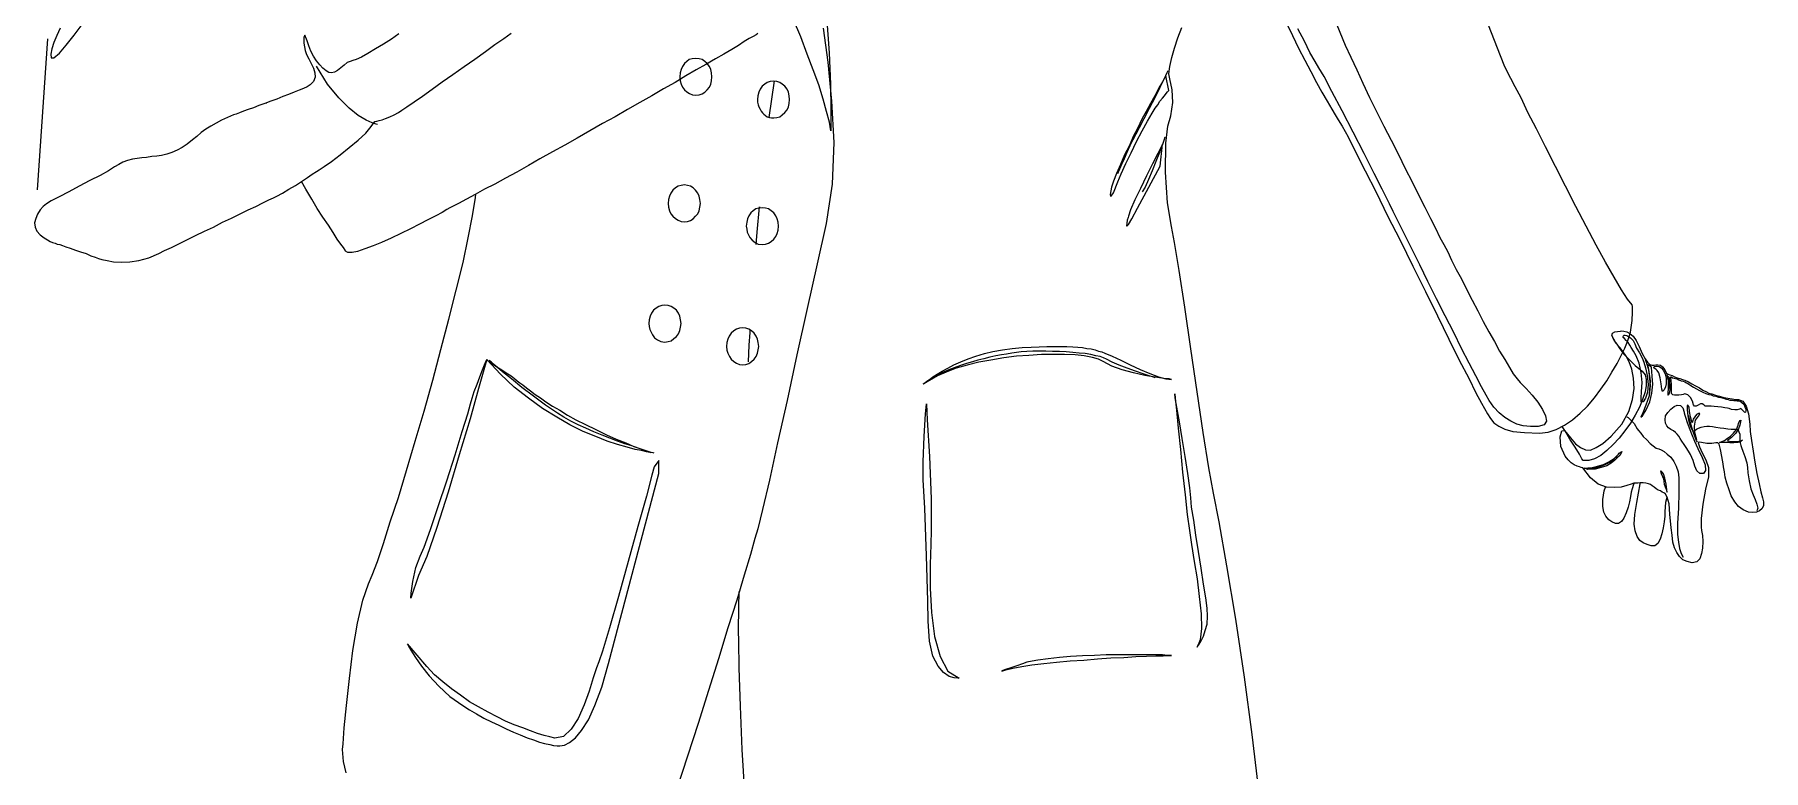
# Model space of a CAD drawing. Header units: millimetres. Extents: x -1587.26 to -1586.5, y 1846.62 to 1848.37.
# Drawn here: x -1587.259 to -1586.503, y 1847.425 to 1847.746 of the extents above; entities that cross this region are included whole.
import ezdxf

# ---------------------------------------------------------------- set-up
doc = ezdxf.new("R2010")
doc.units = ezdxf.units.MM
doc.header["$LTSCALE"] = 10
doc.layers.add('Humanos', color=2, linetype='Continuous')

msp = doc.modelspace()

# ---------------------------------------------------------------- linework, layer by layer
at = {"layer": 'Humanos'}
msp.add_line((-1587.2537, 1847.74458), (-1587.2582, 1847.67857), dxfattribs=at)
for points in [[(-1586.91308, 1847.7544), (-1586.91195, 1847.73845), (-1586.91139, 1847.72476), (-1586.9112, 1847.71387), (-1586.9112, 1847.70675), (-1586.9112, 1847.7043), (-1586.91177, 1847.70806), (-1586.91308, 1847.71275), (-1586.91458, 1847.71819), (-1586.91645, 1847.72438), (-1586.91889, 1847.73095), (-1586.92152, 1847.73789), (-1586.92433, 1847.74539), (-1586.92752, 1847.7529)], [(-1587.10012, 1847.7467), (-1587.10331, 1847.74445), (-1587.10687, 1847.7422), (-1587.11025, 1847.74014), (-1587.11363, 1847.73807), (-1587.11644, 1847.73658), (-1587.11869, 1847.73545), (-1587.12019, 1847.73508), (-1587.12132, 1847.7347), (-1587.12263, 1847.73414), (-1587.12395, 1847.73301), (-1587.12545, 1847.73189), (-1587.12694, 1847.73076), (-1587.12826, 1847.73001), (-1587.12957, 1847.72964), (-1587.13069, 1847.72982), (-1587.13182, 1847.73057), (-1587.13332, 1847.7317), (-1587.13464, 1847.7332), (-1587.13614, 1847.73488), (-1587.13745, 1847.73695), (-1587.13858, 1847.7392), (-1587.13952, 1847.74146), (-1587.14026, 1847.74371), (-1587.1412, 1847.74614), (-1587.14158, 1847.74521), (-1587.14158, 1847.74258), (-1587.14102, 1847.73939), (-1587.14046, 1847.7377), (-1587.13952, 1847.73582), (-1587.13839, 1847.73376), (-1587.13745, 1847.7317), (-1587.13689, 1847.72964), (-1587.1367, 1847.72776), (-1587.13745, 1847.72588), (-1587.13895, 1847.72438), (-1587.14026, 1847.72363), (-1587.14177, 1847.72288), (-1587.14364, 1847.72213), (-1587.1459, 1847.72119), (-1587.14833, 1847.72025), (-1587.15077, 1847.71931), (-1587.1534, 1847.71819), (-1587.15603, 1847.71725), (-1587.15865, 1847.71632), (-1587.16128, 1847.71538), (-1587.16372, 1847.71444), (-1587.16596, 1847.71369), (-1587.16803, 1847.71293), (-1587.16972, 1847.71219), (-1587.17122, 1847.71162), (-1587.17234, 1847.71125), (-1587.17497, 1847.71012), (-1587.1776, 1847.709), (-1587.18004, 1847.70769), (-1587.18229, 1847.70637), (-1587.18454, 1847.70506), (-1587.18661, 1847.70356), (-1587.18848, 1847.70187), (-1587.19036, 1847.70037), (-1587.19261, 1847.69849), (-1587.19486, 1847.69699), (-1587.19711, 1847.69587), (-1587.19936, 1847.69493), (-1587.20161, 1847.69417), (-1587.20386, 1847.69361), (-1587.20593, 1847.69324), (-1587.20818, 1847.69305), (-1587.21043, 1847.69268), (-1587.21249, 1847.69249), (-1587.21456, 1847.6923), (-1587.21662, 1847.69192), (-1587.21869, 1847.69136), (-1587.22075, 1847.69062), (-1587.22262, 1847.68967), (-1587.2245, 1847.68855), (-1587.22712, 1847.68686), (-1587.23069, 1847.6848), (-1587.23519, 1847.68255), (-1587.23988, 1847.68011), (-1587.24439, 1847.67767), (-1587.2487, 1847.67541), (-1587.25208, 1847.67373), (-1587.25414, 1847.67242), (-1587.25564, 1847.67129), (-1587.25695, 1847.66979), (-1587.25808, 1847.66791), (-1587.25883, 1847.66604), (-1587.2594, 1847.66416), (-1587.2592, 1847.66229), (-1587.25846, 1847.66041), (-1587.25695, 1847.65891), (-1587.25527, 1847.65759), (-1587.25376, 1847.65665), (-1587.25264, 1847.65591), (-1587.25151, 1847.65553), (-1587.25039, 1847.65516), (-1587.24945, 1847.65478), (-1587.24832, 1847.65459), (-1587.2472, 1847.65422), (-1587.2457, 1847.65366), (-1587.24382, 1847.6531), (-1587.24157, 1847.65215), (-1587.23932, 1847.6514), (-1587.23688, 1847.65065), (-1587.23482, 1847.64971), (-1587.23294, 1847.64915), (-1587.23144, 1847.64859), (-1587.22994, 1847.64802), (-1587.22769, 1847.64765), (-1587.22487, 1847.64709), (-1587.2215, 1847.6469), (-1587.21775, 1847.64709), (-1587.21381, 1847.64765), (-1587.20949, 1847.64878), (-1587.20499, 1847.65065), (-1587.20255, 1847.65197), (-1587.19955, 1847.65328), (-1587.19636, 1847.65497), (-1587.19279, 1847.65665), (-1587.18904, 1847.65853), (-1587.1851, 1847.66041), (-1587.18117, 1847.66229), (-1587.17722, 1847.66435), (-1587.17328, 1847.66622), (-1587.16953, 1847.6681), (-1587.16596, 1847.66979), (-1587.16259, 1847.67129), (-1587.15959, 1847.67279), (-1587.15696, 1847.6741), (-1587.1549, 1847.67505), (-1587.1534, 1847.67579), (-1587.15096, 1847.67711), (-1587.14814, 1847.6788), (-1587.14533, 1847.68048), (-1587.14271, 1847.68217), (-1587.14008, 1847.68386), (-1587.13801, 1847.68536), (-1587.13614, 1847.68649), (-1587.13501, 1847.68723), (-1587.13276, 1847.68873), (-1587.12957, 1847.69099), (-1587.12582, 1847.69381), (-1587.12188, 1847.69699), (-1587.11794, 1847.70018), (-1587.11456, 1847.70337), (-1587.11213, 1847.70619), (-1587.11062, 1847.70843), (-1587.11044, 1847.70843), (-1587.10968, 1847.70862), (-1587.10875, 1847.70881), (-1587.10744, 1847.70918), (-1587.10593, 1847.70975), (-1587.10406, 1847.7105), (-1587.10218, 1847.71125), (-1587.10031, 1847.71237), (-1587.09881, 1847.71331), (-1587.09656, 1847.71481), (-1587.09337, 1847.71706), (-1587.0898, 1847.71951), (-1587.08549, 1847.7225), (-1587.08117, 1847.72569), (-1587.07648, 1847.72888), (-1587.0716, 1847.73245), (-1587.06691, 1847.73564), (-1587.06222, 1847.73901), (-1587.0581, 1847.74202), (-1587.05415, 1847.74465), (-1587.05097, 1847.74708)], [(-1587.24814, 1847.74914), (-1587.24964, 1847.74595), (-1587.25095, 1847.74295), (-1587.25189, 1847.74014), (-1587.25226, 1847.73789), (-1587.25208, 1847.7362), (-1587.25095, 1847.7362), (-1587.24851, 1847.73827), (-1587.24551, 1847.74182), (-1587.24213, 1847.74614), (-1587.23857, 1847.75083)], [(-1586.94309, 1847.7469), (-1586.94385, 1847.74633), (-1586.94516, 1847.74558), (-1586.94685, 1847.74465), (-1586.94909, 1847.74333), (-1586.95154, 1847.74164), (-1586.95454, 1847.73995), (-1586.95792, 1847.73789), (-1586.96167, 1847.73582), (-1586.96579, 1847.73339), (-1586.97011, 1847.73095), (-1586.97461, 1847.72832), (-1586.9793, 1847.72551), (-1586.98437, 1847.7227), (-1586.98944, 1847.71969), (-1586.99468, 1847.71669), (-1587.00013, 1847.71369), (-1587.00557, 1847.7105), (-1587.01101, 1847.70749), (-1587.01663, 1847.7043), (-1587.02208, 1847.70111), (-1587.02752, 1847.69812), (-1587.03296, 1847.69511), (-1587.0384, 1847.69211), (-1587.04346, 1847.68911), (-1587.04853, 1847.6863), (-1587.0534, 1847.68367), (-1587.0581, 1847.68105), (-1587.0626, 1847.6788), (-1587.06673, 1847.67654), (-1587.07048, 1847.67448), (-1587.07404, 1847.6726), (-1587.07723, 1847.67091), (-1587.0778, 1847.67073), (-1587.07911, 1847.66997), (-1587.08117, 1847.66867), (-1587.08398, 1847.66716), (-1587.08736, 1847.66548), (-1587.09111, 1847.66359), (-1587.09505, 1847.66153), (-1587.09918, 1847.65947), (-1587.1035, 1847.65741), (-1587.10762, 1847.65553), (-1587.11137, 1847.65403), (-1587.11494, 1847.65272), (-1587.11813, 1847.65159), (-1587.12057, 1847.65121), (-1587.12244, 1847.65121), (-1587.12338, 1847.65178), (-1587.12357, 1847.65215), (-1587.12432, 1847.65328), (-1587.12545, 1847.65478), (-1587.12714, 1847.65703), (-1587.12882, 1847.65984), (-1587.13089, 1847.66303), (-1587.13332, 1847.6666), (-1587.13576, 1847.67035), (-1587.1382, 1847.67448), (-1587.14083, 1847.6788), (-1587.14271, 1847.68217), (-1587.14271, 1847.68217)], [(-1586.91458, 1847.74914), (-1586.91252, 1847.73432), (-1586.91083, 1847.71725), (-1586.90989, 1847.69924), (-1586.91064, 1847.68105), (-1586.91326, 1847.66379), (-1586.91721, 1847.64615), (-1586.92152, 1847.62664), (-1586.92602, 1847.60638), (-1586.93033, 1847.58649), (-1586.93447, 1847.56792), (-1586.93803, 1847.5516), (-1586.94103, 1847.53884), (-1586.94309, 1847.5304), (-1586.94441, 1847.52609), (-1586.94628, 1847.51915), (-1586.94909, 1847.51014), (-1586.95228, 1847.49926), (-1586.95623, 1847.48707), (-1586.96035, 1847.47356), (-1586.96467, 1847.45968), (-1586.96917, 1847.44523), (-1586.97386, 1847.43098), (-1586.97836, 1847.4171)], [(-1586.72436, 1847.41841), (-1586.72698, 1847.44055), (-1586.73036, 1847.4655), (-1586.73412, 1847.49082), (-1586.73805, 1847.51427), (-1586.74143, 1847.5334), (-1586.74387, 1847.54597), (-1586.74593, 1847.55704), (-1586.74837, 1847.57242), (-1586.751, 1847.59024), (-1586.75381, 1847.609), (-1586.75643, 1847.6272), (-1586.75888, 1847.64334), (-1586.76094, 1847.65553), (-1586.76225, 1847.66247), (-1586.76394, 1847.67279), (-1586.76488, 1847.6863), (-1586.76469, 1847.69887), (-1586.76375, 1847.70637), (-1586.76244, 1847.71088), (-1586.76169, 1847.71669), (-1586.76188, 1847.72232), (-1586.76301, 1847.72701), (-1586.76338, 1847.72926), (-1586.76301, 1847.73245), (-1586.76207, 1847.73639), (-1586.76094, 1847.74052), (-1586.75944, 1847.74501), (-1586.75775, 1847.74952)], [(-1586.71197, 1847.75139), (-1586.70935, 1847.74595), (-1586.70672, 1847.74052), (-1586.70391, 1847.73526), (-1586.70128, 1847.7302), (-1586.69885, 1847.72551), (-1586.6964, 1847.72119), (-1586.69415, 1847.71725), (-1586.69209, 1847.71387), (-1586.69059, 1847.71125), (-1586.68928, 1847.70918), (-1586.68759, 1847.70637), (-1586.68496, 1847.70168), (-1586.68159, 1847.69493), (-1586.67746, 1847.68686), (-1586.67277, 1847.67748), (-1586.6677, 1847.66716), (-1586.66226, 1847.65647), (-1586.65663, 1847.64521), (-1586.65119, 1847.63414), (-1586.64594, 1847.62345), (-1586.64088, 1847.61332), (-1586.63637, 1847.60413), (-1586.63224, 1847.59625), (-1586.62906, 1847.58987), (-1586.62662, 1847.58537), (-1586.6253, 1847.58293), (-1586.62399, 1847.58068), (-1586.62268, 1847.57862), (-1586.62118, 1847.57674), (-1586.61911, 1847.57523), (-1586.61649, 1847.57393), (-1586.61292, 1847.57298), (-1586.60786, 1847.57242), (-1586.60129, 1847.57224), (-1586.59754, 1847.57261), (-1586.59397, 1847.57374), (-1586.59041, 1847.57561), (-1586.58685, 1847.57805), (-1586.58346, 1847.58087), (-1586.58028, 1847.58406), (-1586.57728, 1847.58762), (-1586.57446, 1847.59137), (-1586.57184, 1847.59512), (-1586.56958, 1847.59887), (-1586.56733, 1847.60263), (-1586.56564, 1847.60619), (-1586.56396, 1847.60938), (-1586.56283, 1847.61219), (-1586.56208, 1847.61445), (-1586.56152, 1847.61632), (-1586.56077, 1847.62139), (-1586.56058, 1847.62514), (-1586.56058, 1847.62758), (-1586.56077, 1847.62833), (-1586.56283, 1847.63077), (-1586.56546, 1847.6349), (-1586.56865, 1847.64034), (-1586.5724, 1847.6469), (-1586.57652, 1847.6544), (-1586.58084, 1847.66266), (-1586.58534, 1847.67129), (-1586.58984, 1847.68011), (-1586.59435, 1847.68873), (-1586.59867, 1847.69736), (-1586.6026, 1847.70525), (-1586.60635, 1847.71237), (-1586.60936, 1847.71875), (-1586.61199, 1847.72363), (-1586.61386, 1847.72719), (-1586.6148, 1847.72907), (-1586.61667, 1847.73301), (-1586.61968, 1847.74052), (-1586.62361, 1847.75046)], [(-1586.68984, 1847.75065), (-1586.68627, 1847.74182), (-1586.68384, 1847.73658), (-1586.68121, 1847.73095), (-1586.67858, 1847.72513), (-1586.67558, 1847.71894), (-1586.67258, 1847.71275), (-1586.66939, 1847.70637), (-1586.6662, 1847.70018), (-1586.66301, 1847.69399), (-1586.66001, 1847.6878), (-1586.65701, 1847.68199), (-1586.65419, 1847.67635), (-1586.65138, 1847.67091), (-1586.64894, 1847.66604), (-1586.64669, 1847.66172), (-1586.64481, 1847.65778), (-1586.64313, 1847.65459), (-1586.64144, 1847.6514), (-1586.63975, 1847.64784), (-1586.63769, 1847.64371), (-1586.63543, 1847.63958), (-1586.63318, 1847.63508), (-1586.63075, 1847.63039), (-1586.6283, 1847.6257), (-1586.62587, 1847.62101), (-1586.62343, 1847.61651), (-1586.62099, 1847.61219), (-1586.61873, 1847.60807), (-1586.61649, 1847.60432), (-1586.61442, 1847.60094), (-1586.61273, 1847.59812), (-1586.61105, 1847.59587), (-1586.60973, 1847.59437), (-1586.60711, 1847.59174), (-1586.60448, 1847.58875), (-1586.60204, 1847.58574), (-1586.59997, 1847.58255), (-1586.59867, 1847.57974), (-1586.59829, 1847.57749), (-1586.59923, 1847.5758), (-1586.60186, 1847.57505), (-1586.60523, 1847.57505), (-1586.60842, 1847.57543), (-1586.61123, 1847.57617), (-1586.61386, 1847.57749), (-1586.61649, 1847.57899), (-1586.61893, 1847.58105), (-1586.62118, 1847.58349), (-1586.62324, 1847.58649), (-1586.62455, 1847.58875), (-1586.62662, 1847.5925), (-1586.62906, 1847.59718), (-1586.63206, 1847.60282), (-1586.63543, 1847.6092), (-1586.63881, 1847.61614), (-1586.64257, 1847.62345), (-1586.64632, 1847.63095), (-1586.65007, 1847.63846), (-1586.65363, 1847.64578), (-1586.65701, 1847.65253), (-1586.6602, 1847.65891), (-1586.66301, 1847.66435), (-1586.66526, 1847.66904), (-1586.66695, 1847.67242), (-1586.66789, 1847.67448), (-1586.67014, 1847.6788), (-1586.67352, 1847.68574), (-1586.67802, 1847.69437), (-1586.68271, 1847.70374), (-1586.68759, 1847.71313), (-1586.69209, 1847.72157), (-1586.69547, 1847.72814), (-1586.69772, 1847.73189), (-1586.69941, 1847.7347), (-1586.70166, 1847.73864), (-1586.7041, 1847.74352), (-1586.70691, 1847.74896)], [(-1587.1095, 1847.70712), (-1587.11006, 1847.70731), (-1587.11175, 1847.70787), (-1587.11438, 1847.709), (-1587.11794, 1847.71106), (-1587.12188, 1847.71425), (-1587.12638, 1847.71875), (-1587.13126, 1847.72476), (-1587.13614, 1847.73263)], [(-1586.97517, 1847.72232), (-1586.97423, 1847.72138), (-1586.97293, 1847.72063), (-1586.97161, 1847.72007), (-1586.9703, 1847.71987), (-1586.9688, 1847.72007), (-1586.96749, 1847.72044), (-1586.96636, 1847.72119), (-1586.96523, 1847.72232), (-1586.9643, 1847.72344), (-1586.96373, 1847.72476), (-1586.96336, 1847.72625), (-1586.96317, 1847.72794), (-1586.96336, 1847.72964), (-1586.96373, 1847.73113), (-1586.9643, 1847.73245), (-1586.96523, 1847.73376), (-1586.96636, 1847.7347), (-1586.96749, 1847.73545), (-1586.9688, 1847.73582), (-1586.9703, 1847.73601), (-1586.9718, 1847.73582), (-1586.97311, 1847.73545), (-1586.97423, 1847.7347), (-1586.97517, 1847.73376), (-1586.97612, 1847.73245), (-1586.97668, 1847.73113), (-1586.97705, 1847.72964), (-1586.97724, 1847.72794), (-1586.97705, 1847.72625), (-1586.97668, 1847.72476), (-1586.97612, 1847.72344), (-1586.97517, 1847.72232)], [(-1586.94215, 1847.71387), (-1586.94159, 1847.71293), (-1586.94103, 1847.71219), (-1586.94047, 1847.71162), (-1586.93972, 1847.71106), (-1586.93896, 1847.7105), (-1586.93803, 1847.71012), (-1586.93709, 1847.70994), (-1586.93615, 1847.70994), (-1586.93484, 1847.71012), (-1586.93352, 1847.7105), (-1586.9324, 1847.71125), (-1586.93128, 1847.71237), (-1586.93033, 1847.7135), (-1586.92977, 1847.71481), (-1586.9294, 1847.71632), (-1586.92921, 1847.718), (-1586.9294, 1847.71969), (-1586.92977, 1847.72119), (-1586.93033, 1847.7225), (-1586.93128, 1847.72382), (-1586.9324, 1847.72476), (-1586.93352, 1847.72551), (-1586.93484, 1847.72588), (-1586.93615, 1847.72607), (-1586.93765, 1847.72588), (-1586.93896, 1847.72551), (-1586.94009, 1847.72476), (-1586.94122, 1847.72382), (-1586.94215, 1847.7225), (-1586.94272, 1847.72119), (-1586.94309, 1847.71969), (-1586.94328, 1847.718), (-1586.94328, 1847.71688), (-1586.94291, 1847.71575), (-1586.94272, 1847.71481), (-1586.94215, 1847.71387)], [(-1586.93822, 1847.71012), (-1586.93578, 1847.72625), (-1586.93578, 1847.72607)], [(-1586.76469, 1847.72832), (-1586.76507, 1847.72757), (-1586.76619, 1847.72569), (-1586.76769, 1847.72306), (-1586.76957, 1847.71969), (-1586.77144, 1847.71632), (-1586.77332, 1847.71275), (-1586.77501, 1847.70975), (-1586.77613, 1847.70749), (-1586.77726, 1847.70506), (-1586.77895, 1847.70187), (-1586.78064, 1847.69793), (-1586.7827, 1847.69381), (-1586.78458, 1847.68967), (-1586.78627, 1847.68574), (-1586.78758, 1847.68235), (-1586.78852, 1847.67973), (-1586.78908, 1847.67654), (-1586.78871, 1847.67561), (-1586.78758, 1847.67729), (-1586.7857, 1847.68199), (-1586.7842, 1847.68554), (-1586.78214, 1847.69005), (-1586.77989, 1847.69474), (-1586.77745, 1847.69962), (-1586.77501, 1847.7043), (-1586.77276, 1847.70862), (-1586.7707, 1847.712), (-1586.76938, 1847.71425), (-1586.76825, 1847.71575), (-1586.76732, 1847.71725), (-1586.76619, 1847.71857), (-1586.76526, 1847.71969), (-1586.7645, 1847.72063), (-1586.76394, 1847.72138), (-1586.76357, 1847.72176), (-1586.76338, 1847.72194), (-1586.76469, 1847.72832)], [(-1586.76375, 1847.73057), (-1586.76432, 1847.72964), (-1586.76544, 1847.72701), (-1586.76732, 1847.72326), (-1586.76957, 1847.71875), (-1586.77201, 1847.71406), (-1586.77426, 1847.70956), (-1586.77632, 1847.70562), (-1586.77782, 1847.70281), (-1586.77914, 1847.70037), (-1586.78045, 1847.69774), (-1586.78177, 1847.69493), (-1586.78289, 1847.69211), (-1586.78402, 1847.68967), (-1586.78496, 1847.68761), (-1586.78552, 1847.6863), (-1586.7857, 1847.68574)], [(-1587.15793, 1847.71657), (-1587.1579, 1847.7165), (-1587.1579, 1847.7165)], [(-1586.76507, 1847.70149), (-1586.76544, 1847.70055), (-1586.76619, 1847.6983), (-1586.76751, 1847.69493), (-1586.76901, 1847.69099), (-1586.7707, 1847.68686), (-1586.7722, 1847.68311), (-1586.7737, 1847.67973), (-1586.77501, 1847.67767)], [(-1586.76619, 1847.69849), (-1586.76676, 1847.69736), (-1586.76825, 1847.69437), (-1586.77051, 1847.68986), (-1586.77313, 1847.68461), (-1586.77576, 1847.67917), (-1586.7782, 1847.6741), (-1586.78007, 1847.66979), (-1586.78101, 1847.66698), (-1586.7812, 1847.66641), (-1586.78157, 1847.66528), (-1586.78177, 1847.66397), (-1586.78195, 1847.66285), (-1586.78177, 1847.66266), (-1586.78101, 1847.66341), (-1586.77951, 1847.66585), (-1586.77708, 1847.67054), (-1586.76713, 1847.68893), (-1586.76619, 1847.69849)], [(-1586.98024, 1847.66698), (-1586.97911, 1847.66604), (-1586.97799, 1847.66528), (-1586.97668, 1847.66472), (-1586.97517, 1847.66454), (-1586.97386, 1847.66472), (-1586.97255, 1847.6651), (-1586.97142, 1847.66585), (-1586.9703, 1847.66698), (-1586.96936, 1847.6681), (-1586.9688, 1847.66941), (-1586.96842, 1847.67091), (-1586.96823, 1847.6726), (-1586.96842, 1847.67429), (-1586.9688, 1847.67579), (-1586.96936, 1847.67711), (-1586.9703, 1847.67842), (-1586.97142, 1847.67936), (-1586.97255, 1847.68011), (-1586.97386, 1847.68048), (-1586.97517, 1847.68067), (-1586.97668, 1847.68048), (-1586.97799, 1847.68011), (-1586.97911, 1847.67936), (-1586.98024, 1847.67842), (-1586.98118, 1847.67711), (-1586.98174, 1847.67579), (-1586.98212, 1847.67429), (-1586.9823, 1847.6726), (-1586.98212, 1847.67091), (-1586.98174, 1847.66941), (-1586.98118, 1847.6681), (-1586.98024, 1847.66698)], [(-1587.12319, 1847.42366), (-1587.12432, 1847.42873), (-1587.12469, 1847.43398), (-1587.12451, 1847.43642), (-1587.12395, 1847.44336), (-1587.12301, 1847.45311), (-1587.12169, 1847.46493), (-1587.12019, 1847.47713), (-1587.11813, 1847.48913), (-1587.11588, 1847.49926), (-1587.11344, 1847.50639), (-1587.11175, 1847.51014), (-1587.1095, 1847.51614), (-1587.10687, 1847.52402), (-1587.10387, 1847.5334), (-1587.10031, 1847.54409), (-1587.09674, 1847.55591), (-1587.09299, 1847.56867), (-1587.08905, 1847.58181), (-1587.0853, 1847.59531), (-1587.08173, 1847.60882), (-1587.07817, 1847.62195), (-1587.07498, 1847.6347), (-1587.07198, 1847.64672), (-1587.06973, 1847.65759), (-1587.06785, 1847.66716), (-1587.06654, 1847.67523), (-1587.06644, 1847.6767)], [(-1586.94385, 1847.65459), (-1586.94347, 1847.66004), (-1586.94235, 1847.6711), (-1586.94235, 1847.67054)], [(-1586.94666, 1847.65778), (-1586.94554, 1847.65647), (-1586.94422, 1847.65553), (-1586.94291, 1847.65478), (-1586.94122, 1847.65459), (-1586.93972, 1847.65478), (-1586.9384, 1847.65516), (-1586.93728, 1847.65591), (-1586.93615, 1847.65703), (-1586.93521, 1847.65816), (-1586.93465, 1847.65947), (-1586.93428, 1847.66097), (-1586.93409, 1847.66266), (-1586.93428, 1847.66435), (-1586.93465, 1847.66585), (-1586.93521, 1847.66716), (-1586.93615, 1847.66847), (-1586.93728, 1847.66941), (-1586.9384, 1847.67017), (-1586.93972, 1847.67054), (-1586.94122, 1847.67073), (-1586.94272, 1847.67054), (-1586.94403, 1847.67017), (-1586.94516, 1847.66941), (-1586.9461, 1847.66847), (-1586.94703, 1847.66716), (-1586.9476, 1847.66585), (-1586.94797, 1847.66435), (-1586.94816, 1847.66266), (-1586.94797, 1847.66135), (-1586.94779, 1847.66004), (-1586.94722, 1847.65891), (-1586.94666, 1847.65778)], [(-1586.98924, 1847.6152), (-1586.98831, 1847.61388), (-1586.98699, 1847.61295), (-1586.98549, 1847.61219), (-1586.9838, 1847.61201), (-1586.9823, 1847.61219), (-1586.98099, 1847.61257), (-1586.97987, 1847.61351), (-1586.97874, 1847.61445), (-1586.9778, 1847.61557), (-1586.97724, 1847.61707), (-1586.97686, 1847.61857), (-1586.97668, 1847.62007), (-1586.97686, 1847.62176), (-1586.97724, 1847.62326), (-1586.9778, 1847.62457), (-1586.97874, 1847.62589), (-1586.97987, 1847.62683), (-1586.98099, 1847.62758), (-1586.9823, 1847.62796), (-1586.9838, 1847.62814), (-1586.98512, 1847.62796), (-1586.98643, 1847.62758), (-1586.98756, 1847.62683), (-1586.98868, 1847.62589), (-1586.98962, 1847.62457), (-1586.99018, 1847.62326), (-1586.99056, 1847.62176), (-1586.99075, 1847.62007), (-1586.99056, 1847.61876), (-1586.99037, 1847.61745), (-1586.9898, 1847.61632), (-1586.98924, 1847.6152)], [(-1586.95473, 1847.6045), (-1586.9536, 1847.60356), (-1586.95248, 1847.60282), (-1586.95116, 1847.60225), (-1586.94966, 1847.60206), (-1586.94835, 1847.60225), (-1586.94703, 1847.60263), (-1586.94591, 1847.60356), (-1586.94478, 1847.6045), (-1586.94385, 1847.60563), (-1586.94328, 1847.60713), (-1586.94291, 1847.60863), (-1586.94272, 1847.61013), (-1586.94291, 1847.61182), (-1586.94328, 1847.61332), (-1586.94385, 1847.61463), (-1586.94478, 1847.61594), (-1586.94591, 1847.61688), (-1586.94703, 1847.61763), (-1586.94835, 1847.61801), (-1586.94966, 1847.6182), (-1586.95116, 1847.61801), (-1586.95248, 1847.61763), (-1586.9536, 1847.61688), (-1586.95473, 1847.61594), (-1586.95567, 1847.61463), (-1586.95623, 1847.61332), (-1586.9566, 1847.61182), (-1586.95679, 1847.61013), (-1586.9566, 1847.60844), (-1586.95623, 1847.60713), (-1586.95547, 1847.60563), (-1586.95473, 1847.6045)], [(-1586.94722, 1847.60338), (-1586.94685, 1847.61069), (-1586.94647, 1847.61614), (-1586.94647, 1847.61726)], [(-1586.56602, 1847.6167), (-1586.56583, 1847.6167), (-1586.56527, 1847.61688), (-1586.56434, 1847.6167), (-1586.56302, 1847.61651), (-1586.56171, 1847.61576), (-1586.56039, 1847.61463), (-1586.55908, 1847.61275), (-1586.55776, 1847.61013), (-1586.55645, 1847.60694), (-1586.55514, 1847.60469), (-1586.55401, 1847.60319), (-1586.55308, 1847.60225), (-1586.55214, 1847.60188), (-1586.5512, 1847.60188), (-1586.55045, 1847.60206), (-1586.54951, 1847.60206), (-1586.54839, 1847.60188), (-1586.54745, 1847.60113), (-1586.54651, 1847.59981), (-1586.54576, 1847.59831), (-1586.54558, 1847.59831), (-1586.54501, 1847.59794), (-1586.54426, 1847.59775), (-1586.54332, 1847.59738), (-1586.54219, 1847.59681), (-1586.54107, 1847.59644), (-1586.53994, 1847.59606), (-1586.53882, 1847.59569), (-1586.53769, 1847.59531), (-1586.53619, 1847.59456), (-1586.53469, 1847.59381), (-1586.533, 1847.59287), (-1586.53131, 1847.59193), (-1586.52981, 1847.591), (-1586.52831, 1847.59024), (-1586.52718, 1847.58968), (-1586.52588, 1847.58931), (-1586.52437, 1847.58875), (-1586.5225, 1847.58837), (-1586.52062, 1847.58781), (-1586.51893, 1847.58743), (-1586.51705, 1847.58725), (-1586.51556, 1847.58687), (-1586.51424, 1847.58687), (-1586.51237, 1847.58612), (-1586.51087, 1847.58406), (-1586.50993, 1847.58068), (-1586.50936, 1847.57617), (-1586.50918, 1847.57298), (-1586.50862, 1847.56905), (-1586.50786, 1847.56436), (-1586.50712, 1847.55948), (-1586.50617, 1847.5546), (-1586.50523, 1847.55009), (-1586.50449, 1847.54654), (-1586.50374, 1847.54391), (-1586.50336, 1847.54222), (-1586.50336, 1847.54053), (-1586.50393, 1847.53922), (-1586.50505, 1847.53828), (-1586.50636, 1847.53771), (-1586.50805, 1847.53753), (-1586.50993, 1847.53771), (-1586.51218, 1847.53865), (-1586.51424, 1847.54016), (-1586.51593, 1847.54222), (-1586.51743, 1847.54485), (-1586.51837, 1847.54747), (-1586.51931, 1847.55029), (-1586.52006, 1847.55292), (-1586.52044, 1847.55535), (-1586.52081, 1847.55741), (-1586.521, 1847.55873), (-1586.52156, 1847.56192), (-1586.52212, 1847.5651), (-1586.52269, 1847.56736), (-1586.52325, 1847.56792), (-1586.52419, 1847.56792), (-1586.52588, 1847.56773), (-1586.52812, 1847.56773), (-1586.53037, 1847.56811), (-1586.5315, 1847.56829), (-1586.53188, 1847.56792), (-1586.53131, 1847.56623), (-1586.53019, 1847.56361), (-1586.5285, 1847.5606), (-1586.52738, 1847.55723), (-1586.52738, 1847.5531), (-1586.52869, 1847.54766), (-1586.52981, 1847.54109), (-1586.53057, 1847.5349), (-1586.53057, 1847.53115), (-1586.53037, 1847.52965), (-1586.53, 1847.5274), (-1586.52981, 1847.52477), (-1586.53, 1847.52196), (-1586.53037, 1847.51952), (-1586.53113, 1847.51727), (-1586.53244, 1847.51596), (-1586.5345, 1847.51558), (-1586.53675, 1847.51614), (-1586.53863, 1847.51689), (-1586.54013, 1847.51821), (-1586.54126, 1847.52008), (-1586.54219, 1847.52214), (-1586.54295, 1847.52459), (-1586.54332, 1847.52758), (-1586.54369, 1847.53077), (-1586.54426, 1847.53678), (-1586.54464, 1847.54128), (-1586.54538, 1847.54428), (-1586.54632, 1847.54578), (-1586.54651, 1847.54578), (-1586.54688, 1847.54616), (-1586.54763, 1847.54634), (-1586.54839, 1847.54691), (-1586.54933, 1847.54728), (-1586.55026, 1847.54785), (-1586.5512, 1847.5486), (-1586.55195, 1847.54916), (-1586.5527, 1847.54973), (-1586.55364, 1847.55009), (-1586.55477, 1847.55029), (-1586.55589, 1847.55047), (-1586.5572, 1847.55047), (-1586.55833, 1847.55029), (-1586.55927, 1847.55029), (-1586.56002, 1847.55029), (-1586.56115, 1847.54991), (-1586.56302, 1847.54935), (-1586.56564, 1847.5486), (-1586.56865, 1847.54841), (-1586.57202, 1847.5486), (-1586.57559, 1847.54991), (-1586.57897, 1847.55272), (-1586.58234, 1847.55704), (-1586.58253, 1847.55704), (-1586.5831, 1847.55723), (-1586.58384, 1847.55741), (-1586.58478, 1847.55779), (-1586.58609, 1847.55835), (-1586.58741, 1847.55929), (-1586.58872, 1847.5606), (-1586.59004, 1847.56211), (-1586.59191, 1847.56642), (-1586.59229, 1847.57055), (-1586.59153, 1847.57317), (-1586.59041, 1847.57336), (-1586.58778, 1847.57017), (-1586.58553, 1847.56755), (-1586.58328, 1847.56586), (-1586.58121, 1847.56492), (-1586.57897, 1847.56473), (-1586.57652, 1847.56586), (-1586.57353, 1847.56773), (-1586.56996, 1847.57092), (-1586.56527, 1847.57617), (-1586.56227, 1847.58161), (-1586.56058, 1847.58687), (-1586.55983, 1847.59174), (-1586.56021, 1847.59625), (-1586.56095, 1847.60019), (-1586.56208, 1847.60338), (-1586.5634, 1847.60581), (-1586.5647, 1847.60769), (-1586.56621, 1847.60957), (-1586.56771, 1847.61145), (-1586.56883, 1847.61332), (-1586.56958, 1847.61482), (-1586.5694, 1847.61594), (-1586.56827, 1847.61651), (-1586.56602, 1847.6167)], [(-1586.5694, 1847.61407), (-1586.56921, 1847.61369), (-1586.56865, 1847.61257), (-1586.56752, 1847.61107), (-1586.56621, 1847.609), (-1586.56434, 1847.60675), (-1586.56208, 1847.60432), (-1586.55946, 1847.60169), (-1586.55645, 1847.59925), (-1586.55514, 1847.59775), (-1586.55458, 1847.59569), (-1586.55458, 1847.59306), (-1586.55514, 1847.59024), (-1586.55627, 1847.58687), (-1586.55758, 1847.58349), (-1586.55946, 1847.58011), (-1586.56152, 1847.57655), (-1586.56396, 1847.57317), (-1586.5664, 1847.56998), (-1586.56902, 1847.56717), (-1586.57184, 1847.56454), (-1586.57446, 1847.56248), (-1586.57728, 1847.56098), (-1586.57971, 1847.56023), (-1586.58216, 1847.56023), (-1586.58272, 1847.56098), (-1586.58384, 1847.56304), (-1586.58572, 1847.56604), (-1586.58797, 1847.56961), (-1586.59022, 1847.57336), (-1586.59134, 1847.57512)], [(-1586.56302, 1847.61482), (-1586.56264, 1847.61463), (-1586.56152, 1847.61388), (-1586.56039, 1847.61275), (-1586.55964, 1847.61126), (-1586.55889, 1847.60938), (-1586.55758, 1847.60731), (-1586.55645, 1847.60507), (-1586.5557, 1847.60319), (-1586.55495, 1847.60075), (-1586.5542, 1847.59738), (-1586.55383, 1847.59343), (-1586.55401, 1847.59006), (-1586.55495, 1847.58743), (-1586.55589, 1847.58593), (-1586.55683, 1847.58593), (-1586.55683, 1847.58743), (-1586.55664, 1847.59044), (-1586.55645, 1847.59437), (-1586.55683, 1847.59869), (-1586.55776, 1847.60282), (-1586.55908, 1847.60601), (-1586.56021, 1847.60807), (-1586.56115, 1847.60957), (-1586.56171, 1847.61069), (-1586.56245, 1847.61182), (-1586.5634, 1847.61275), (-1586.56414, 1847.61351), (-1586.5647, 1847.61407), (-1586.5647, 1847.61445), (-1586.56434, 1847.61501), (-1586.56377, 1847.61501), (-1586.56302, 1847.61482)], [(-1587.06166, 1847.60432), (-1587.0626, 1847.60094), (-1587.06522, 1847.59174), (-1587.06897, 1847.57842), (-1587.07367, 1847.56267), (-1587.07854, 1847.54634), (-1587.08342, 1847.53097), (-1587.08792, 1847.51821), (-1587.09149, 1847.50995), (-1587.09486, 1847.50001), (-1587.09468, 1847.50226), (-1587.09393, 1847.50733), (-1587.09261, 1847.51351), (-1587.09074, 1847.51839), (-1587.08905, 1847.52233), (-1587.08623, 1847.53003), (-1587.08286, 1847.54016), (-1587.07911, 1847.55141), (-1587.07554, 1847.56267), (-1587.07235, 1847.57298), (-1587.06992, 1847.58068), (-1587.06879, 1847.58499), (-1587.06804, 1847.58743), (-1587.0671, 1847.59044), (-1587.06579, 1847.59363), (-1587.06466, 1847.59681), (-1587.06354, 1847.59981), (-1587.0626, 1847.60206), (-1587.06185, 1847.60375), (-1587.06166, 1847.60432)], [(-1586.99, 1847.56379), (-1586.99037, 1847.56379), (-1586.99187, 1847.56398), (-1586.99393, 1847.56454), (-1586.99675, 1847.5651), (-1587.00031, 1847.56604), (-1587.00444, 1847.56717), (-1587.00894, 1847.56867), (-1587.01401, 1847.57074), (-1587.01945, 1847.57298), (-1587.02527, 1847.5758), (-1587.03108, 1847.57918), (-1587.03727, 1847.58293), (-1587.04346, 1847.58743), (-1587.04965, 1847.59231), (-1587.05565, 1847.59794), (-1587.06166, 1847.60432), (-1587.06129, 1847.60413), (-1587.06053, 1847.60356), (-1587.05922, 1847.60263), (-1587.05772, 1847.6015), (-1587.05585, 1847.60037), (-1587.05415, 1847.59925), (-1587.05246, 1847.59812), (-1587.05097, 1847.59718), (-1587.05021, 1847.59662), (-1587.04947, 1847.59606), (-1587.04834, 1847.59512), (-1587.04721, 1847.59419), (-1587.0459, 1847.59325), (-1587.04421, 1847.59193), (-1587.04253, 1847.59062), (-1587.04046, 1847.58912), (-1587.03821, 1847.58762), (-1587.03577, 1847.58593), (-1587.03296, 1847.58406), (-1587.02977, 1847.58218), (-1587.02639, 1847.58011), (-1587.02264, 1847.57805), (-1587.01851, 1847.57599), (-1587.01401, 1847.57374), (-1587.00932, 1847.57148), (-1587.00501, 1847.56961), (-1587.00088, 1847.56792), (-1586.99731, 1847.56642), (-1586.99431, 1847.5653), (-1586.99206, 1847.56454), (-1586.99056, 1847.56398), (-1586.99, 1847.56379)], [(-1586.9885, 1847.56342), (-1586.98887, 1847.56361), (-1586.9898, 1847.56379), (-1586.99112, 1847.56417), (-1586.99319, 1847.56492), (-1586.99544, 1847.56567), (-1586.99825, 1847.56661), (-1587.00125, 1847.56755), (-1587.00444, 1847.56867), (-1587.00782, 1847.56998), (-1587.01119, 1847.5713), (-1587.01476, 1847.5728), (-1587.01833, 1847.5743), (-1587.0217, 1847.5758), (-1587.02489, 1847.57749), (-1587.02789, 1847.57918), (-1587.03071, 1847.58087), (-1587.03596, 1847.58443), (-1587.04121, 1847.58837), (-1587.04628, 1847.59212), (-1587.05078, 1847.59587), (-1587.05472, 1847.59906), (-1587.05791, 1847.60169), (-1587.05978, 1847.60338), (-1587.06053, 1847.60394)], [(-1586.76225, 1847.59569), (-1586.76319, 1847.59587), (-1586.76563, 1847.59606), (-1586.76938, 1847.59662), (-1586.77389, 1847.59738), (-1586.77876, 1847.5985), (-1586.78383, 1847.59981), (-1586.78833, 1847.6015), (-1586.79208, 1847.60356), (-1586.79415, 1847.6045), (-1586.79678, 1847.60525), (-1586.80033, 1847.60601), (-1586.80428, 1847.60638), (-1586.80896, 1847.60657), (-1586.81384, 1847.60657), (-1586.81909, 1847.60657), (-1586.82454, 1847.60619), (-1586.82998, 1847.60581), (-1586.8356, 1847.60507), (-1586.84124, 1847.60413), (-1586.84649, 1847.60319), (-1586.85155, 1847.60188), (-1586.85643, 1847.60057), (-1586.86074, 1847.59887), (-1586.8645, 1847.59718), (-1586.87088, 1847.59363), (-1586.87069, 1847.59381), (-1586.87013, 1847.59419), (-1586.86919, 1847.59493), (-1586.86806, 1847.59569), (-1586.86656, 1847.59681), (-1586.86468, 1847.59794), (-1586.86243, 1847.59925), (-1586.86, 1847.60057), (-1586.85737, 1847.60206), (-1586.85436, 1847.60338), (-1586.85117, 1847.60469), (-1586.8478, 1847.60581), (-1586.84405, 1847.60694), (-1586.8403, 1847.60788), (-1586.83617, 1847.60863), (-1586.83185, 1847.6092), (-1586.82754, 1847.60957), (-1586.8236, 1847.60976), (-1586.82003, 1847.60994), (-1586.81666, 1847.61013), (-1586.81347, 1847.61013), (-1586.81066, 1847.61013), (-1586.80803, 1847.61013), (-1586.8054, 1847.60994), (-1586.80315, 1847.60976), (-1586.80109, 1847.60957), (-1586.79921, 1847.6092), (-1586.79734, 1847.609), (-1586.79565, 1847.60863), (-1586.79415, 1847.60807), (-1586.79265, 1847.60769), (-1586.79133, 1847.60713), (-1586.78814, 1847.60581), (-1586.78439, 1847.60413), (-1586.78026, 1847.60206), (-1586.77595, 1847.6), (-1586.77164, 1847.59831), (-1586.76788, 1847.59681), (-1586.76469, 1847.59587), (-1586.76225, 1847.59569)], [(-1586.76938, 1847.59644), (-1586.77013, 1847.59662), (-1586.77201, 1847.59718), (-1586.77463, 1847.59812), (-1586.77801, 1847.59925), (-1586.78157, 1847.60057), (-1586.78514, 1847.60188), (-1586.78814, 1847.60319), (-1586.79058, 1847.6045), (-1586.7919, 1847.60507), (-1586.79339, 1847.60563), (-1586.79527, 1847.60601), (-1586.79752, 1847.60657), (-1586.79996, 1847.60694), (-1586.80259, 1847.60713), (-1586.8054, 1847.60751), (-1586.80822, 1847.60769), (-1586.81122, 1847.60788), (-1586.81422, 1847.60788), (-1586.81722, 1847.60807), (-1586.82003, 1847.60807), (-1586.82285, 1847.60807), (-1586.82547, 1847.60788), (-1586.82792, 1847.60769), (-1586.82998, 1847.60751), (-1586.83204, 1847.60713), (-1586.8343, 1847.60675), (-1586.83654, 1847.60638), (-1586.83898, 1847.60601), (-1586.84161, 1847.60544), (-1586.84423, 1847.60469), (-1586.84686, 1847.60413), (-1586.8493, 1847.60338), (-1586.85193, 1847.60263), (-1586.85455, 1847.60169), (-1586.85718, 1847.60075), (-1586.85962, 1847.59981), (-1586.86187, 1847.59887), (-1586.86412, 1847.59775), (-1586.86638, 1847.59662), (-1586.86825, 1847.59531)], [(-1586.55514, 1847.60432), (-1586.55458, 1847.60319), (-1586.55364, 1847.6), (-1586.55289, 1847.59512), (-1586.55326, 1847.58912)], [(-1586.5542, 1847.60225), (-1586.55383, 1847.60094), (-1586.55326, 1847.59756), (-1586.55289, 1847.59306), (-1586.55326, 1847.58855), (-1586.55477, 1847.58443), (-1586.55608, 1847.58105), (-1586.55702, 1847.57918), (-1586.55627, 1847.57974), (-1586.55458, 1847.58237), (-1586.55308, 1847.58593), (-1586.55214, 1847.58968), (-1586.55176, 1847.59363), (-1586.55195, 1847.597), (-1586.55214, 1847.59925), (-1586.55232, 1847.60075), (-1586.55252, 1847.60113), (-1586.5542, 1847.60225)], [(-1586.55101, 1847.60131), (-1586.55007, 1847.6015), (-1586.54895, 1847.60131), (-1586.54801, 1847.60075), (-1586.54707, 1847.59963), (-1586.54632, 1847.59794), (-1586.54594, 1847.59625), (-1586.54594, 1847.59493), (-1586.54594, 1847.59381), (-1586.54614, 1847.5925), (-1586.5467, 1847.59118), (-1586.54745, 1847.59044), (-1586.54782, 1847.59137), (-1586.54801, 1847.59381), (-1586.54857, 1847.59644), (-1586.54913, 1847.5985), (-1586.54989, 1847.59963), (-1586.55045, 1847.60019), (-1586.5512, 1847.60057), (-1586.55139, 1847.60094), (-1586.55101, 1847.60131)], [(-1586.54576, 1847.59831), (-1586.54558, 1847.59775), (-1586.5452, 1847.59606), (-1586.54482, 1847.59399), (-1586.54482, 1847.59174)], [(-1586.54558, 1847.59756), (-1586.54538, 1847.597), (-1586.54501, 1847.59512), (-1586.54501, 1847.5925), (-1586.5452, 1847.58912), (-1586.5452, 1847.58893), (-1586.54501, 1847.58875), (-1586.54482, 1847.58893), (-1586.54445, 1847.58968), (-1586.54407, 1847.59118), (-1586.54407, 1847.59306), (-1586.54426, 1847.59475), (-1586.54445, 1847.59644), (-1586.54558, 1847.59756)], [(-1586.51349, 1847.58612), (-1586.51274, 1847.58556), (-1586.51199, 1847.5848), (-1586.51143, 1847.58368), (-1586.51105, 1847.58274), (-1586.51105, 1847.58199), (-1586.51124, 1847.58143), (-1586.51143, 1847.58124), (-1586.51199, 1847.58161), (-1586.51255, 1847.58218), (-1586.51293, 1847.58274), (-1586.5133, 1847.58293), (-1586.51387, 1847.58274), (-1586.5148, 1847.58237), (-1586.51593, 1847.58237), (-1586.51725, 1847.58255), (-1586.51837, 1847.58293), (-1586.51912, 1847.58312), (-1586.52024, 1847.5833), (-1586.52175, 1847.58349), (-1586.52325, 1847.58368), (-1586.52493, 1847.58386), (-1586.52625, 1847.58406), (-1586.52738, 1847.58406), (-1586.52812, 1847.58406), (-1586.52887, 1847.58406), (-1586.52944, 1847.58462), (-1586.53019, 1847.58499), (-1586.53094, 1847.58499), (-1586.53188, 1847.58443), (-1586.53282, 1847.58406), (-1586.53356, 1847.58406), (-1586.53394, 1847.58462), (-1586.53432, 1847.58612), (-1586.53525, 1847.58781), (-1586.53638, 1847.58893), (-1586.53769, 1847.58931), (-1586.53844, 1847.58912), (-1586.5392, 1847.58893), (-1586.54032, 1847.58875), (-1586.54126, 1847.58875), (-1586.54219, 1847.58875), (-1586.54295, 1847.58893), (-1586.54351, 1847.5895), (-1586.54351, 1847.59006), (-1586.54351, 1847.59174), (-1586.54351, 1847.59363), (-1586.54369, 1847.59512), (-1586.54388, 1847.59644), (-1586.54388, 1847.59681), (-1586.54369, 1847.59681), (-1586.54313, 1847.59644), (-1586.54239, 1847.59625), (-1586.54182, 1847.59606), (-1586.54107, 1847.59587), (-1586.54032, 1847.5955), (-1586.53938, 1847.59512), (-1586.53844, 1847.59493), (-1586.53769, 1847.59456), (-1586.53694, 1847.59419), (-1586.53657, 1847.59399), (-1586.53601, 1847.59363), (-1586.53507, 1847.59306), (-1586.53394, 1847.59231), (-1586.53263, 1847.59156), (-1586.53131, 1847.5908), (-1586.52981, 1847.59006), (-1586.5285, 1847.5895), (-1586.52718, 1847.58912), (-1586.52625, 1847.58893), (-1586.52531, 1847.58855), (-1586.52419, 1847.58837), (-1586.52306, 1847.58799), (-1586.52193, 1847.58781), (-1586.52081, 1847.58743), (-1586.52006, 1847.58725), (-1586.5195, 1847.58705), (-1586.51875, 1847.58687), (-1586.51799, 1847.58668), (-1586.51705, 1847.58668), (-1586.51631, 1847.58649), (-1586.51556, 1847.58649), (-1586.5148, 1847.58631), (-1586.51406, 1847.58631), (-1586.51349, 1847.58612)], [(-1586.76075, 1847.58931), (-1586.76056, 1847.58743), (-1586.76, 1847.58218), (-1586.75925, 1847.5743), (-1586.75832, 1847.5651), (-1586.75737, 1847.55517), (-1586.75625, 1847.54522), (-1586.75531, 1847.53659), (-1586.75437, 1847.52965), (-1586.75344, 1847.52346), (-1586.75231, 1847.51614), (-1586.751, 1847.50845), (-1586.75006, 1847.50076), (-1586.74931, 1847.49325), (-1586.74912, 1847.48688), (-1586.74969, 1847.48182), (-1586.751, 1847.47863), (-1586.75081, 1847.479), (-1586.75006, 1847.47994), (-1586.74931, 1847.48144), (-1586.74818, 1847.48351), (-1586.74743, 1847.48594), (-1586.74668, 1847.48875), (-1586.7465, 1847.49213), (-1586.74668, 1847.4957), (-1586.74724, 1847.50019), (-1586.74818, 1847.5062), (-1586.74931, 1847.51314), (-1586.75043, 1847.52046), (-1586.75156, 1847.52758), (-1586.7525, 1847.53415), (-1586.75344, 1847.53978), (-1586.75381, 1847.54391), (-1586.75418, 1847.54822), (-1586.75513, 1847.5546), (-1586.75625, 1847.56192), (-1586.75756, 1847.56979), (-1586.75869, 1847.57711), (-1586.75982, 1847.58349), (-1586.76056, 1847.58762), (-1586.76075, 1847.58931)], [(-1586.86937, 1847.58499), (-1586.869, 1847.57805), (-1586.86806, 1847.56192), (-1586.86731, 1847.54353), (-1586.86731, 1847.52965), (-1586.8675, 1847.52346), (-1586.86769, 1847.51483), (-1586.86769, 1847.50451), (-1586.86712, 1847.49381), (-1586.86581, 1847.48332), (-1586.86337, 1847.4745), (-1586.86, 1847.46812), (-1586.85512, 1847.46512), (-1586.85568, 1847.46512), (-1586.85718, 1847.46531), (-1586.85944, 1847.46587), (-1586.86187, 1847.46756), (-1586.86431, 1847.47037), (-1586.86656, 1847.47469), (-1586.86806, 1847.48126), (-1586.86863, 1847.49006), (-1586.86881, 1847.49889), (-1586.86937, 1847.51858), (-1586.87013, 1847.5394), (-1586.87088, 1847.55179), (-1586.87088, 1847.55966), (-1586.87031, 1847.57074), (-1586.86975, 1847.58068), (-1586.86937, 1847.58499)], [(-1586.53807, 1847.58143), (-1586.53807, 1847.58105), (-1586.53769, 1847.58011), (-1586.53732, 1847.5788), (-1586.53675, 1847.57692), (-1586.53581, 1847.57449), (-1586.53488, 1847.57186), (-1586.53356, 1847.56867), (-1586.53206, 1847.56548), (-1586.53019, 1847.56154), (-1586.52887, 1847.55835), (-1586.52869, 1847.55591), (-1586.52963, 1847.5546), (-1586.53113, 1847.5546), (-1586.53244, 1847.55573), (-1586.53338, 1847.55779), (-1586.53413, 1847.56023), (-1586.53469, 1847.56154), (-1586.53525, 1847.56285), (-1586.53619, 1847.56436), (-1586.53713, 1847.56586), (-1586.53807, 1847.56717), (-1586.539, 1847.56867), (-1586.53976, 1847.56979), (-1586.54032, 1847.57092), (-1586.54107, 1847.57168), (-1586.54182, 1847.57242), (-1586.54275, 1847.57317), (-1586.54388, 1847.57374), (-1586.54482, 1847.57449), (-1586.54558, 1847.57543), (-1586.54614, 1847.57655), (-1586.54632, 1847.57805), (-1586.54614, 1847.57974), (-1586.5452, 1847.58124), (-1586.54388, 1847.58274), (-1586.54239, 1847.58386), (-1586.54107, 1847.58443), (-1586.53957, 1847.58424), (-1586.53863, 1847.5833), (-1586.53807, 1847.58143)], [(-1586.53263, 1847.56942), (-1586.53282, 1847.57036), (-1586.53338, 1847.57242), (-1586.53356, 1847.57523), (-1586.533, 1847.57786), (-1586.53263, 1847.57842), (-1586.53169, 1847.57955), (-1586.53113, 1847.58068), (-1586.5315, 1847.58087), (-1586.53263, 1847.5803), (-1586.53338, 1847.57936), (-1586.53413, 1847.57824), (-1586.53432, 1847.57711), (-1586.5345, 1847.57674), (-1586.53488, 1847.57768), (-1586.53525, 1847.57936), (-1586.53563, 1847.58161), (-1586.53581, 1847.58349), (-1586.53638, 1847.58443), (-1586.53675, 1847.58424), (-1586.53675, 1847.58237), (-1586.53638, 1847.57974), (-1586.53601, 1847.5773), (-1586.53544, 1847.57543), (-1586.53488, 1847.57411), (-1586.53413, 1847.5728), (-1586.53338, 1847.5713), (-1586.53282, 1847.56998), (-1586.53263, 1847.56942)], [(-1586.56302, 1847.57936), (-1586.56245, 1847.57899), (-1586.56133, 1847.57786), (-1586.55983, 1847.57636), (-1586.55852, 1847.57411), (-1586.55796, 1847.57336), (-1586.55702, 1847.57224), (-1586.55589, 1847.57074), (-1586.55439, 1847.56923), (-1586.55289, 1847.56773), (-1586.55158, 1847.56661), (-1586.55026, 1847.56567), (-1586.54913, 1847.5653), (-1586.54801, 1847.56492), (-1586.5467, 1847.56417), (-1586.54538, 1847.56304), (-1586.54388, 1847.56173), (-1586.54257, 1847.55986), (-1586.54145, 1847.55779), (-1586.54069, 1847.55535), (-1586.54032, 1847.55272), (-1586.54032, 1847.54634), (-1586.54051, 1847.5394), (-1586.54088, 1847.53284), (-1586.54088, 1847.52796), (-1586.54051, 1847.52459), (-1586.54013, 1847.52177), (-1586.53938, 1847.51952), (-1586.53844, 1847.51802)], [(-1586.53225, 1847.56829), (-1586.53263, 1847.56905), (-1586.53356, 1847.57111), (-1586.53469, 1847.57467), (-1586.53619, 1847.57974)], [(-1586.53413, 1847.57298), (-1586.53394, 1847.57317), (-1586.53338, 1847.57336), (-1586.53263, 1847.57393), (-1586.53169, 1847.5743), (-1586.53057, 1847.57486), (-1586.52925, 1847.57505), (-1586.52812, 1847.57523), (-1586.527, 1847.57523), (-1586.52569, 1847.57505), (-1586.52419, 1847.57486), (-1586.52231, 1847.57449), (-1586.52062, 1847.5743), (-1586.51893, 1847.57411), (-1586.51743, 1847.57393), (-1586.51612, 1847.57393), (-1586.51537, 1847.57393), (-1586.51462, 1847.57374), (-1586.51406, 1847.5728), (-1586.51368, 1847.57168), (-1586.51368, 1847.57036), (-1586.51368, 1847.56905), (-1586.51349, 1847.56792), (-1586.5133, 1847.5668), (-1586.51293, 1847.56586), (-1586.51237, 1847.56436), (-1586.51143, 1847.56192), (-1586.51068, 1847.55929), (-1586.5103, 1847.55723), (-1586.51011, 1847.55479), (-1586.50955, 1847.55141), (-1586.5088, 1847.54785), (-1586.50786, 1847.54522), (-1586.50692, 1847.54315), (-1586.50617, 1847.54109), (-1586.5058, 1847.5394), (-1586.50617, 1847.53828)], [(-1586.5225, 1847.56811), (-1586.52231, 1847.56829), (-1586.52156, 1847.56849), (-1586.52044, 1847.56905), (-1586.51912, 1847.56998), (-1586.51781, 1847.57092), (-1586.51649, 1847.57224), (-1586.51518, 1847.57374), (-1586.51443, 1847.57561), (-1586.51424, 1847.57636), (-1586.51368, 1847.57768), (-1586.5133, 1847.57786), (-1586.51368, 1847.57561), (-1586.51424, 1847.57411), (-1586.51556, 1847.57204), (-1586.51725, 1847.57036), (-1586.51912, 1847.56905), (-1586.51893, 1847.56886), (-1586.51818, 1847.56867), (-1586.51705, 1847.56849), (-1586.51556, 1847.56849), (-1586.51406, 1847.56867), (-1586.51293, 1847.56905), (-1586.51255, 1847.56923), (-1586.51312, 1847.56867), (-1586.51368, 1847.56829), (-1586.51443, 1847.56811), (-1586.51537, 1847.56811), (-1586.51631, 1847.56792), (-1586.51725, 1847.56792), (-1586.51799, 1847.56792), (-1586.51856, 1847.56811), (-1586.51912, 1847.56811), (-1586.52006, 1847.56811), (-1586.52118, 1847.56811), (-1586.52212, 1847.56811), (-1586.5225, 1847.56811)], [(-1586.9885, 1847.55741), (-1586.98944, 1847.55385), (-1586.99187, 1847.54466), (-1586.99562, 1847.53133), (-1586.99975, 1847.51614), (-1587.00407, 1847.50076), (-1587.008, 1847.48707), (-1587.01101, 1847.47694), (-1587.01269, 1847.47225), (-1587.01364, 1847.46963), (-1587.01514, 1847.46531), (-1587.01682, 1847.45949), (-1587.01907, 1847.45349), (-1587.0217, 1847.44749), (-1587.0247, 1847.4428), (-1587.02808, 1847.43961), (-1587.03183, 1847.43885), (-1587.03408, 1847.43942), (-1587.03652, 1847.43998), (-1587.03952, 1847.44092), (-1587.04253, 1847.44204), (-1587.0459, 1847.44336), (-1587.04965, 1847.44467), (-1587.0534, 1847.44636), (-1587.05716, 1847.44824), (-1587.0611, 1847.4503), (-1587.06522, 1847.45255), (-1587.06916, 1847.4548), (-1587.0731, 1847.45762), (-1587.07704, 1847.46043), (-1587.08079, 1847.46343), (-1587.08455, 1847.46662), (-1587.08792, 1847.47019), (-1587.09636, 1847.48013), (-1587.09599, 1847.47938), (-1587.09486, 1847.47731), (-1587.09281, 1847.47412), (-1587.09018, 1847.47037), (-1587.0868, 1847.46606), (-1587.08267, 1847.46156), (-1587.0778, 1847.45705), (-1587.07216, 1847.45311), (-1587.06916, 1847.45124), (-1587.06616, 1847.44955), (-1587.06297, 1847.44768), (-1587.0596, 1847.44599), (-1587.05641, 1847.44449), (-1587.05322, 1847.44298), (-1587.05003, 1847.44148), (-1587.04703, 1847.44036), (-1587.04403, 1847.43905), (-1587.04121, 1847.43811), (-1587.03858, 1847.43717), (-1587.03633, 1847.4366), (-1587.03408, 1847.43604), (-1587.0324, 1847.43567), (-1587.03089, 1847.43548), (-1587.02977, 1847.43548), (-1587.0277, 1847.43586), (-1587.02545, 1847.43698), (-1587.02283, 1847.43905), (-1587.0202, 1847.44224), (-1587.0172, 1847.44692), (-1587.01438, 1847.45311), (-1587.01139, 1847.46118), (-1587.00838, 1847.4715), (-1586.98643, 1847.5546), (-1586.98643, 1847.56023), (-1586.9885, 1847.55741)], [(-1586.58178, 1847.55685), (-1586.5814, 1847.55685), (-1586.58009, 1847.55704), (-1586.57822, 1847.55723), (-1586.57596, 1847.55779), (-1586.57334, 1847.55854), (-1586.5709, 1847.55966), (-1586.56865, 1847.56117), (-1586.56677, 1847.56304), (-1586.5664, 1847.56342), (-1586.56564, 1847.56398), (-1586.56527, 1847.56417), (-1586.56564, 1847.56342), (-1586.56621, 1847.56248), (-1586.56715, 1847.56154), (-1586.56827, 1847.56042), (-1586.56996, 1847.5591), (-1586.57184, 1847.55798), (-1586.57427, 1847.55723), (-1586.5769, 1847.55647), (-1586.58009, 1847.55629), (-1586.58178, 1847.55685)], [(-1586.58178, 1847.55685), (-1586.5814, 1847.55685), (-1586.58047, 1847.55685), (-1586.57897, 1847.55685), (-1586.57709, 1847.55704), (-1586.57484, 1847.5576), (-1586.57259, 1847.55854), (-1586.56996, 1847.55986), (-1586.56752, 1847.56192)], [(-1586.56002, 1847.55009), (-1586.56021, 1847.54973), (-1586.56077, 1847.54785), (-1586.56115, 1847.54634), (-1586.56152, 1847.54447), (-1586.56189, 1847.54222), (-1586.56245, 1847.53978), (-1586.5634, 1847.53734), (-1586.56434, 1847.53509), (-1586.56546, 1847.53359), (-1586.56677, 1847.53265), (-1586.56809, 1847.53265), (-1586.56958, 1847.5334), (-1586.5709, 1847.53434), (-1586.57221, 1847.53584), (-1586.57315, 1847.53771), (-1586.57353, 1847.54016), (-1586.57353, 1847.54315), (-1586.57296, 1847.54691), (-1586.5724, 1847.5486), (-1586.5724, 1847.54879)], [(-1586.54558, 1847.54409), (-1586.54614, 1847.54184), (-1586.54651, 1847.53791), (-1586.54651, 1847.53584), (-1586.5467, 1847.5334), (-1586.54726, 1847.53077), (-1586.54782, 1847.52815), (-1586.54857, 1847.5259), (-1586.54951, 1847.52402), (-1586.55082, 1847.5229), (-1586.55252, 1847.5229), (-1586.5542, 1847.52346), (-1586.55589, 1847.52421), (-1586.55739, 1847.52533), (-1586.55852, 1847.52702), (-1586.55946, 1847.52946), (-1586.55983, 1847.53246), (-1586.55964, 1847.53659), (-1586.5587, 1847.54184), (-1586.5572, 1847.55009), (-1586.5572, 1847.55047)], [(-1586.54538, 1847.54634), (-1586.54558, 1847.54747), (-1586.54594, 1847.54991), (-1586.54651, 1847.55254), (-1586.54707, 1847.55441), (-1586.54763, 1847.55517), (-1586.5482, 1847.55573), (-1586.54839, 1847.55554), (-1586.54801, 1847.5546), (-1586.54745, 1847.55328), (-1586.54707, 1847.55216), (-1586.54688, 1847.55103), (-1586.5467, 1847.54991), (-1586.54632, 1847.54879), (-1586.54594, 1847.54766), (-1586.54558, 1847.54672), (-1586.54538, 1847.54634)], [(-1586.95135, 1847.50301), (-1586.95154, 1847.49607), (-1586.95172, 1847.48576), (-1586.95154, 1847.48126), (-1586.95135, 1847.46963), (-1586.95079, 1847.45293), (-1586.95004, 1847.43398), (-1586.94891, 1847.41503)], [(-1586.76225, 1847.47506), (-1586.76281, 1847.47506), (-1586.76413, 1847.47506), (-1586.76619, 1847.47525), (-1586.76919, 1847.47525), (-1586.77257, 1847.47525), (-1586.77651, 1847.47525), (-1586.78101, 1847.47525), (-1586.7857, 1847.47525), (-1586.79077, 1847.47525), (-1586.79584, 1847.47506), (-1586.80109, 1847.47488), (-1586.80634, 1847.4745), (-1586.81122, 1847.47412), (-1586.8161, 1847.47356), (-1586.8206, 1847.473), (-1586.82473, 1847.47225), (-1586.82547, 1847.47206), (-1586.82735, 1847.47131), (-1586.82979, 1847.47056), (-1586.83241, 1847.46963), (-1586.83486, 1847.46887), (-1586.83636, 1847.46831), (-1586.83636, 1847.46812), (-1586.83466, 1847.46869), (-1586.83167, 1847.46944), (-1586.82772, 1847.47019), (-1586.82322, 1847.47093), (-1586.81797, 1847.4715), (-1586.81253, 1847.47206), (-1586.80653, 1847.47262), (-1586.80053, 1847.473), (-1586.79452, 1847.47356), (-1586.78871, 1847.47394), (-1586.78308, 1847.47412), (-1586.77782, 1847.4745), (-1586.77313, 1847.47469), (-1586.76901, 1847.47488), (-1586.76582, 1847.47488), (-1586.76357, 1847.47506), (-1586.76225, 1847.47506)]]:
    msp.add_lwpolyline(points, dxfattribs=at)

doc.saveas('drawing.dxf')
